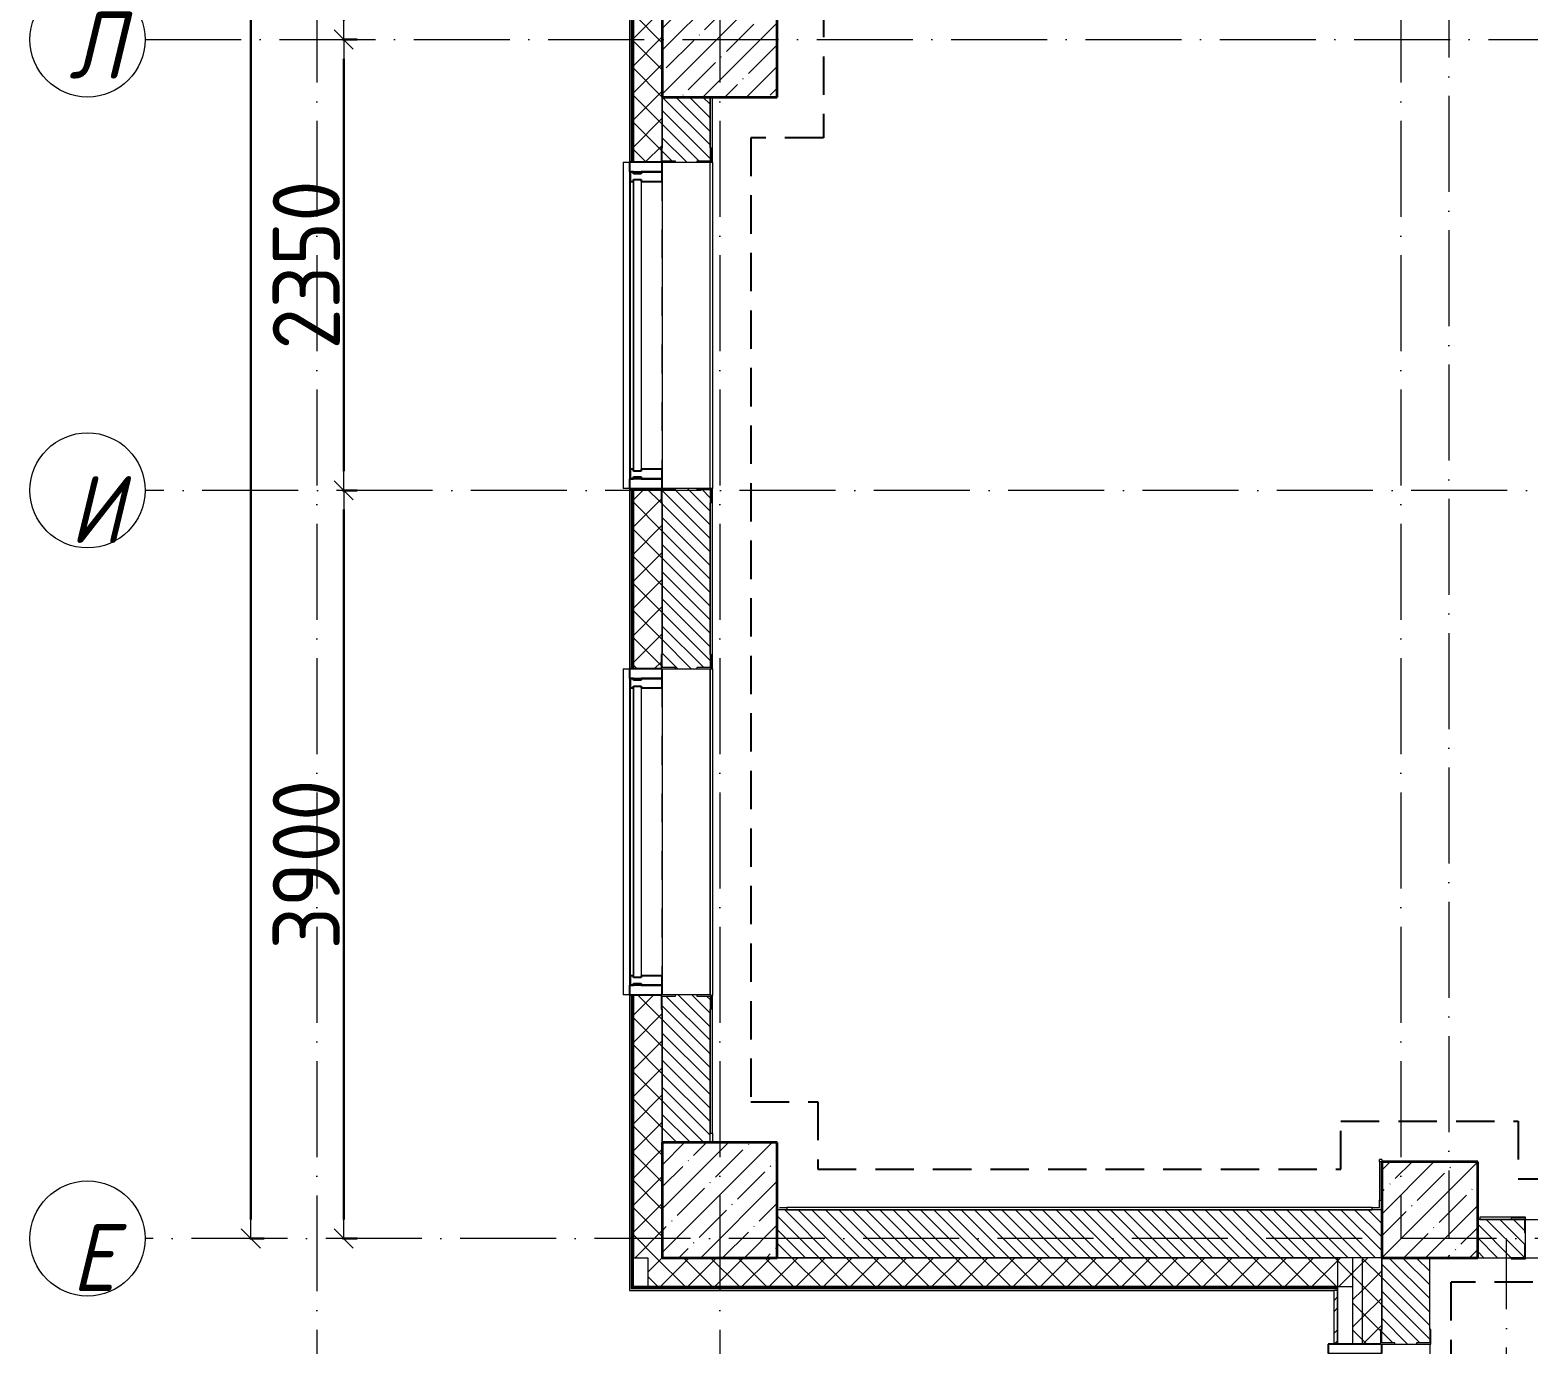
# Model space of a CAD drawing. Header units: millimetres. Extents: x -213536 to 1564669, y 70501 to 942238.
# Drawn here: x -140812 to -133005, y 121683 to 128533 of the extents above; entities that cross this region are included whole.
import ezdxf

# ---------------------------------------------------------------- set-up
doc = ezdxf.new("R2010")
doc.units = ezdxf.units.MM
for name, pattern in [('50_200_ШТРИХ_1Т_ш5_п1_п1_', [700, 500, -100, 0, -100]), ('Штрих короткий', [300, 150, -150]), ('Штриховая _2 мм - 1 мм_', [300, 200, -100])]:
    doc.linetypes.add(name, pattern=pattern)
for name, color, linetype, lineweight in [('0-1', 7, 'Continuous', 5), ('0-2', 7, 'Continuous', 9), ('Импосты витража', 7, 'Continuous', 9), ('Импосты витража-1', 7, 'Continuous', 25), ('Несущие колонны', 7, 'Continuous', 9), ('Несущие колонны-1', 7, 'Continuous', 35), ('Обобщенные модели', 7, 'Continuous', 9), ('Общие ребра', 7, 'Continuous', 9), ('Окна', 7, 'Continuous', 9), ('Оси', 7, 'Continuous', 9), ('Оси-1', 7, 'Continuous', 20), ('Оси-2', 7, '50_200_ШТРИХ_1Т_ш5_п1_п1_', 9), ('Остекление-1', 7, 'Continuous', 9), ('Перемычка-1', 7, 'Штрих короткий', 9), ('Размеры', 7, 'Continuous', 15), ('Стены', 7, 'Continuous', 9), ('Стены-1', 7, 'Continuous', 13), ('Штриховка разреза-1', 7, 'Continuous', 9)]:
    doc.layers.add(name, color=color, linetype=linetype, lineweight=lineweight)
doc.layers.add('СТ-1_1', color=7, linetype='Штриховая _2 мм - 1 мм_', lineweight=90, true_color=0x888888)
doc.layers.get('0-2').off()
doc.styles.add('ISOCPEUR_I_1', font='isocpeui.ttf', dxfattribs={"width": 0.85, "height": 2.5})
doc.styles.add('СПДС', font='isocpeur.ttf', dxfattribs={"width": 0.9})
doc.dimstyles.new('Размера А3', dxfattribs={"dimtxt": 200, "dimasz": 100, "dimexe": 70, "dimexo": 100, "dimgap": 20, "dimtad": 1, "dimdec": 0, "dimrnd": 10, "dimzin": 0, "dimdsep": 46, "dimtxsty": 'СПДС', "dimblk": 'ARROWHEAD_6', "dimcen": 1, "dimclrd": 256, "dimclre": 256, "dimclrt": 256, "dimazin": 0, "dimtfac": 1, "dimtdec": 0, "dimtmove": 2, "dimatfit": 3, "dimfxl": 1, "dimtolj": 1, "dimtzin": 0, "dimarcsym": 0})
pattern_1 = [(135, (0, 0), (-35.35534, -35.35534), [])]
pattern_2 = [(45, (0, 0), (-70.71068, 70.71068), []), (135, (0, 0), (-70.71068, -70.71068), [])]

# ---------------------------------------------------------------- blocks, each defined once
blk = doc.blocks.new('BSC_Колонна _Прямоугольная - 600х600-V11-АИ2_02_План отделки стен 2-го этажа _Часть 2_')
at = {"layer": 'Несущие колонны'}
h = blk.add_hatch(dxfattribs=at)
h.set_pattern_fill('FP_18', color=256, style=0, pattern_type=2)
h.set_pattern_definition([(45, (-73400, -20500), (-114.04925, 114.04925), []), (45, (-73285.95, -20500), (-114.04925, 114.04925), [201.613, -40.323, 3.353, -36.97])])
h.paths.add_polyline_path([(-300, -300), (300, -300), (300, 300), (-300, 300)], flags=0)
at = {"layer": 'Несущие колонны-1'}
for p, q in [((300, 300), (-300, 300)), ((-300, 300), (-300, -300)), ((300, -300), (300, 300)), ((-300, -300), (300, -300))]:
    blk.add_line(p, q, dxfattribs=at)
blk = doc.blocks.new('BSC_Колонна _Прямоугольная - 600х600-V78-АИ2_02_План отделки стен 2-го этажа _Часть 2_')
at = {"layer": 'Несущие колонны'}
h = blk.add_hatch(dxfattribs=at)
h.set_pattern_fill('FP_88', color=256, style=0, pattern_type=2)
h.set_pattern_definition([(45, (-73400, -14450), (-114.04925, 114.04925), []), (45, (-73285.95, -14450), (-114.04925, 114.04925), [201.613, -40.323, 3.353, -36.97])])
h.paths.add_polyline_path([(-300, -300), (300, -300), (300, 300), (-300, 300), (-300, -96.5)], flags=0)
at = {"layer": 'Несущие колонны-1'}
for p, q in [((300, 300), (-300, 300)), ((-300, 300), (-300, -300)), ((300, -300), (300, 300)), ((-300, -300), (300, -300))]:
    blk.add_line(p, q, dxfattribs=at)
blk = doc.blocks.new('Проем_Дверь_Прямоугольный - 2000х2100h_дверные проемы-35108745-АИ2_02_План отделки стен 2-го этажа _Часть 2_')
at = {"layer": 'Перемычка-1'}
for p, q in [((1000, 100), (-1000, 100)), ((1000, -100), (-1000, -100))]:
    blk.add_line(p, q, dxfattribs=at)
blk = doc.blocks.new('BSC_Колонна _Прямоугольная - 500х500-V146-АИ2_02_План отделки стен 2-го этажа _Часть 2_')
at = {"layer": 'Несущие колонны'}
h = blk.add_hatch(dxfattribs=at)
h.set_pattern_fill('FP_147', color=256, style=0, pattern_type=2)
h.set_pattern_definition([(45, (-77100, -14400), (-114.04925, 114.04925), []), (45, (-76985.95, -14400), (-114.04925, 114.04925), [201.613, -40.323, 3.353, -36.97])])
h.paths.add_polyline_path([(-250, -250), (250, -250), (250, 250), (-250, 250), (-250, -46.5)], flags=0)
at = {"layer": 'Несущие колонны-1'}
for p, q in [((250, 250), (-250, 250)), ((-250, 250), (-250, -250)), ((250, -250), (250, 250)), ((-250, -250), (250, -250))]:
    blk.add_line(p, q, dxfattribs=at)
blk = doc.blocks.new('Проем_Дверь_Прямоугольный - 1800х2700h_оконные проемы-25805030-АИ2_02_План отделки стен 2-го этажа _Часть 2_')
at = {"layer": 'Перемычка-1'}
for p, q in [((900, 125), (-900, 125)), ((900, -125), (-900, -125))]:
    blk.add_line(p, q, dxfattribs=at)
blk = doc.blocks.new('Прямоугольный импост - Откос НВФ_50х280 мм-25993838-АИ2_02_План отделки стен 2-го этажа _Часть 2_')
at = {"layer": 'Импосты витража-1'}
for p, q in [((0, 130), (-50, 130)), ((-50, 130), (-50, -150)), ((0, -144), (0, 130)), ((-50, -150), (0, -150))]:
    blk.add_line(p, q, dxfattribs=at)
blk = doc.blocks.new('Прямоугольный импост - Откос СФТК_50х170 мм-26914083-АИ2_02_План отделки стен 2-го этажа _Часть 2_')
at = {"layer": 'Импосты витража-1'}
for p, q in [((0, 20), (-50, 20)), ((-50, 20), (-50, -150)), ((0, -144), (0, 20)), ((-50, -150), (0, -150))]:
    blk.add_line(p, q, dxfattribs=at)
blk = doc.blocks.new('PNS_Панель прямоугольная1 - Нр_Стекло - 40мм-26230645-АИ2_02_План отделки стен 2-го этажа _Часть 2_')
at = {"layer": 'Остекление-1'}
for p, q in [((-750, 40), (750, 40)), ((-760, 0), (760, 0)), ((750, 0), (-750, 0))]:
    blk.add_line(p, q, dxfattribs=at)
blk = doc.blocks.new('Прямоугольный импост - Откос СФТК_50х170 мм-26840925-АИ2_02_План отделки стен 2-го этажа _Часть 2_')
at = {"layer": 'Импосты витража-1'}
for p, q in [((-50, 20), (0, 20)), ((-50, -150), (-50, 20)), ((0, 20), (0, -144)), ((0, -150), (-50, -150))]:
    blk.add_line(p, q, dxfattribs=at)
blk = doc.blocks.new('Прямоугольный импост - Импост структурный с накладкой - 150мм-26230549-АИ2_02_План отделки стен 2-го этажа _Часть 2_')
at = {"layer": 'Импосты витража'}
for p, q in [((72933, 43280), (72933, 41780)), ((73100, 43280), (73100, 41780))]:
    blk.add_line(p, q, dxfattribs=at)
blk = doc.blocks.new('Прямоугольный импост - Импост структурный с накладкой - 150мм-V172-АИ2_02_План отделки стен 2-го этажа _Часть 2_')
at = {"layer": 'Импосты витража-1'}
for p, q in [((-25, 0), (-25, 17)), ((-25, 17), (25, 17)), ((-15, 0), (-25, 0)), ((-15, -40), (-15, 0)), ((25, 0), (15, 0)), ((15, 0), (15, -40)), ((25, 17), (25, 0)), ((-25, -150), (-25, -40)), ((-25, -40), (-15, -40)), ((15, -40), (25, -40)), ((25, -40), (25, -150)), ((25, -150), (-25, -150))]:
    blk.add_line(p, q, dxfattribs=at)
blk = doc.blocks.new('Проем_Дверь_Прямоугольный - 1700х2700h_витражные проемы-27141001-АИ2_02_План отделки стен 2-го этажа _Часть 2_')
at = {"layer": 'Перемычка-1'}
for p, q in [((850, 125), (-850, 125)), ((850, -125), (-850, -125))]:
    blk.add_line(p, q, dxfattribs=at)
blk = doc.blocks.new('Фахверк_СКБ_Уголок - 250_2700-27497298-АИ2_02_План отделки стен 2-го этажа _Часть 2_')
at = {"layer": 'Обобщенные модели'}
for p, q in [((200, 181), (125, 181)), ((125, 181), (125, 106)), ((131, 106), (131, 175)), ((131, 175), (200, 175)), ((200, 175), (200, 181)), ((125, 106), (131, 106)), ((131, -6), (125, -6)), ((125, -6), (125, -81)), ((131, -75), (131, -6)), ((200, -75), (131, -75)), ((200, -81), (200, -75)), ((125, -81), (200, -81))]:
    blk.add_line(p, q, dxfattribs=at)
blk = doc.blocks.new('Фахверк_СКБ_Уголок - 200_3380-28509457-АИ2_02_План отделки стен 2-го этажа _Часть 2_')
at = {"layer": 'Обобщенные модели'}
for p, q in [((200, 156), (125, 156)), ((125, 156), (125, 81)), ((125, 81), (131, 81)), ((131, 81), (131, 150)), ((131, 150), (200, 150)), ((200, 150), (200, 156)), ((131, 19), (125, 19)), ((125, 19), (125, -56)), ((131, -50), (131, 19)), ((125, -56), (200, -56)), ((200, -50), (131, -50)), ((200, -56), (200, -50))]:
    blk.add_line(p, q, dxfattribs=at)
blk = doc.blocks.new('Отлив_СКБ - Отлив витража_СФТК-31883956-АИ2_02_План отделки стен 2-го этажа _Часть 2_')
at = {"layer": 'Окна'}
for p, q in [((0, 3), (0, 37)), ((1700, 37), (0, 37)), ((50, 2), (1650, 2)), ((1700, 37), (1700, 3))]:
    blk.add_line(p, q, dxfattribs=at)
blk = doc.blocks.new('0125-Р-ОО-Ш2-АР-о_23_10_2024_rvt-1-АИ2_02_План отделки стен 2-го этажа _Часть 2_')
at = {"layer": 'Штриховка разреза-1'}
h = blk.add_hatch(dxfattribs=at)
h.set_pattern_fill('FP_81', color=256, style=0, pattern_type=2)
h.set_pattern_definition(pattern_2)
h.paths.add_polyline_path([(73025, 14150), (73100, 14150), (73100, 15445), (73094, 15445), (73094, 15520), (72950, 15520), (72950, 14150)], flags=0)
h.paths.add_polyline_path([(73094, 17220), (73094, 17295), (73100, 17295), (73100, 18085), (73094, 18085), (73094, 18160), (72950, 18160), (72950, 17220)], flags=0)
h.paths.add_polyline_path([(73094, 19860), (73094, 19935), (73100, 19935), (73100, 21325), (73094, 21325), (73094, 21400), (72950, 21400), (72950, 19860)], flags=0)
h.paths.add_polyline_path([(73094, 23100), (73094, 23175), (73100, 23175), (73100, 23965), (73094, 23965), (73094, 24040), (72950, 24040), (72950, 23100)], flags=0)
h.paths.add_polyline_path([(72950, 25740), (73094, 25740), (73094, 25815), (73100, 25815), (73100, 27205), (73094, 27205), (73094, 27280), (72950, 27280), (72950, 26366)], flags=0)
h.paths.add_polyline_path([(73094, 28980), (73094, 29055), (73100, 29055), (73100, 29845), (73094, 29845), (73094, 29920), (72950, 29920), (72950, 28980)], flags=0)
h.paths.add_polyline_path([(73094, 31620), (73094, 31695), (73100, 31695), (73100, 33085), (73094, 33085), (73094, 33160), (72950, 33160), (72950, 31620)], flags=0)
h.paths.add_polyline_path([(73094, 34860), (73094, 34935), (73100, 34935), (73100, 35725), (73094, 35725), (73094, 35800), (72950, 35800), (72950, 34860)], flags=0)
h.paths.add_polyline_path([(73094, 37500), (73094, 37575), (73100, 37575), (73100, 38965), (73094, 38965), (73094, 39040), (72950, 39040), (72950, 37500)], flags=0)
h.paths.add_polyline_path([(72950, 40740), (73094, 40740), (73094, 40815), (73100, 40815), (73100, 41605), (73094, 41605), (73094, 41680), (72950, 41680), (72950, 40746)], flags=0)
h.paths.add_polyline_path([(73094, 43380), (73094, 43455), (73100, 43455), (73100, 44900), (72950, 44900), (72950, 43380)], flags=0)
h = blk.add_hatch(dxfattribs=at)
h.set_pattern_fill('FP_2', color=256, style=0, pattern_type=2)
h.set_pattern_definition(pattern_1)
h.paths.add_polyline_path([(73310.4, 14750), (73350, 14750), (73350, 15514), (73281, 15514), (73281, 15520), (73169, 15520), (73169, 15514), (73100, 15514), (73100, 14750), (73169, 14750)], flags=0)
h.paths.add_polyline_path([(73169, 17220), (73281, 17220), (73281, 17226), (73350, 17226), (73350, 18154), (73281, 18154), (73281, 18160), (73169, 18160), (73169, 18154), (73100, 18154), (73100, 17226), (73169, 17226)], flags=0)
h.paths.add_polyline_path([(73281, 19860), (73281, 19866), (73350, 19866), (73350, 20200), (73100, 20200), (73100, 19866), (73169, 19866), (73169, 19860)], flags=0)
h = blk.add_hatch(dxfattribs=at)
h.set_pattern_fill('FP_2', color=256, style=0, pattern_type=2)
h.set_pattern_definition(pattern_1)
h.paths.add_polyline_path([(76620, 14150), (76850, 14150), (76850, 14400), (73700, 14400), (73700, 14150), (76572.4, 14150)], flags=0)
h = blk.add_hatch(dxfattribs=at)
h.set_pattern_fill('FP_2', color=256, style=0, pattern_type=2)
h.set_pattern_definition(pattern_1)
h.paths.add_polyline_path([(79834.4, 14150), (79850, 14150), (79850, 14350), (79606, 14350), (79606, 14281), (79600, 14281), (79600, 14219), (79606, 14219), (79606, 14150), (79675, 14150)], flags=0)
h.paths.add_polyline_path([(77525, 14150), (77594, 14150), (77594, 14219), (77600, 14219), (77600, 14281), (77594, 14281), (77594, 14350), (77350, 14350), (77350, 14150)], flags=0)
h = blk.add_hatch(dxfattribs=at)
h.set_pattern_fill('FP_81', color=256, style=0, pattern_type=2)
h.set_pattern_definition(pattern_2)
h.paths.add_polyline_path([(76700, 14000), (76700, 14150), (73025, 14150), (73025, 14000), (76572.4, 14000)], flags=0)
h = blk.add_hatch(dxfattribs=at)
h.set_pattern_fill('FP_81', color=256, style=0, pattern_type=2)
h.set_pattern_definition(pattern_2)
h.paths.add_polyline_path([(76750, 11300), (76750, 11900), (76700, 11900), (76700, 11300)], flags=0)
h.paths.add_polyline_path([(76750, 13700), (76750, 14150), (76700, 14150), (76700, 13700)], flags=0)
h = blk.add_hatch(dxfattribs=at)
h.set_pattern_fill('FP_81', color=256, style=0, pattern_type=2)
h.set_pattern_definition(pattern_2)
h.paths.add_polyline_path([(76850, 11300), (76850, 11825), (76844, 11825), (76844, 11900), (76750, 11900), (76750, 11300)], flags=0)
h.paths.add_polyline_path([(76750, 13700), (76844, 13700), (76844, 13775), (76850, 13775), (76850, 14150), (76750, 14150), (76750, 13891.5)], flags=0)
h = blk.add_hatch(dxfattribs=at)
h.set_pattern_fill('FP_2', color=256, style=0, pattern_type=2)
h.set_pattern_definition(pattern_1)
h.paths.add_polyline_path([(77038.4, 11300), (77100, 11300), (77100, 11894), (77031, 11894), (77031, 11900), (76919, 11900), (76919, 11894), (76850, 11894), (76850, 11300)], flags=0)
h.paths.add_polyline_path([(77031, 13700), (77031, 13706), (77100, 13706), (77100, 14150), (76850, 14150), (76850, 13706), (76919, 13706), (76919, 13700)], flags=0)
h = blk.add_hatch(dxfattribs=at)
h.set_pattern_fill('FP_80', color=256, style=0, pattern_type=2)
h.set_pattern_definition([(45, (0, 0), (-85.53659, 85.53659), []), (45, (57.02, 0), (-85.53659, 85.53659), [])])
h.paths.add_polyline_path([(76600, 11530), (76620, 11530), (76620, 11900), (76600, 11900), (76600, 11550)], flags=0)
h.paths.add_polyline_path([(76620, 13700), (76620, 13980), (76600, 13980), (76600, 13700)], flags=0)
at = {"layer": 'Общие ребра'}
for p, q in [((72938, 21400), (72938, 19860)), ((72943, 21400), (72943, 19860)), ((72950, 21400), (72950, 19860)), ((72950, 19860), (72950, 21400)), ((73100, 19935), (73100, 20200)), ((73100, 20200), (73100, 19935)), ((72938, 18160), (72938, 17220)), ((72943, 18160), (72943, 17220)), ((72950, 18160), (72950, 17220)), ((72950, 17220), (72950, 18160)), ((73100, 17295), (73100, 18085)), ((73100, 18085), (73100, 17295)), ((72938, 15520), (72938, 13988)), ((72943, 15520), (72943, 13993)), ((72950, 15520), (72950, 14150)), ((72950, 14150), (72950, 15520)), ((73100, 14750), (73100, 15445)), ((73100, 15445), (73100, 14750)), ((76700, 14150), (76620, 14150)), ((76700, 13700), (76700, 14150)), ((76750, 14150), (76700, 14150)), ((76850, 14150), (76750, 14150)), ((76750, 13700), (76750, 14150)), ((76850, 14150), (76850, 13775)), ((76850, 13775), (76850, 14150)), ((72943, 13988), (72938, 13988)), ((72950, 13993), (72943, 13993)), ((72950, 13988), (72943, 13988)), ((76620, 13993), (72950, 13993)), ((76620, 13988), (72950, 13988)), ((76620, 13980), (76600, 13980)), ((76620, 13700), (76620, 13980)), ((76620, 13980), (76620, 13700))]:
    blk.add_line(p, q, dxfattribs=at)
at = {"layer": 'Стены'}
for p, q in [((73350, 17220), (73350, 15520)), ((77100, 13700), (77100, 11900))]:
    blk.add_line(p, q, dxfattribs=at)
at = {"layer": 'Стены-1'}
for p, q in [((72930, 21400), (72930, 19860)), ((73350, 19935), (73350, 20200)), ((72930, 19860), (72950, 19860)), ((72950, 19860), (73094, 19860)), ((73169, 19860), (73281, 19860)), ((72950, 18160), (72930, 18160)), ((72930, 18160), (72930, 17220)), ((73094, 18160), (72950, 18160)), ((73281, 18160), (73169, 18160)), ((73350, 17295), (73350, 18085)), ((72930, 17220), (72950, 17220)), ((72950, 17220), (73094, 17220)), ((73169, 17220), (73281, 17220)), ((72950, 15520), (72930, 15520)), ((72930, 15520), (72930, 13980)), ((73094, 15520), (72950, 15520)), ((73281, 15520), (73169, 15520)), ((73350, 14750), (73350, 15445)), ((76850, 14400), (73700, 14400)), ((77525, 14350), (77350, 14350)), ((77600, 14219), (77600, 14281)), ((72950, 14150), (73025, 14150)), ((72950, 14000), (72950, 14150)), ((73025, 14150), (73025, 14000)), ((73700, 14150), (76620, 14150)), ((76700, 14150), (73700, 14150)), ((76620, 14150), (76620, 13980)), ((76700, 14000), (76700, 14150)), ((77100, 13775), (77100, 14150)), ((77350, 14150), (77525, 14150)), ((72930, 13980), (72938, 13980)), ((72938, 13980), (72950, 13980)), ((76620, 14000), (72950, 14000)), ((72950, 13980), (76600, 13980)), ((73025, 14000), (76700, 14000)), ((76600, 13980), (76600, 13700)), ((76620, 13980), (76620, 14000)), ((76600, 13700), (76620, 13700)), ((76620, 13700), (76844, 13700)), ((76919, 13700), (77031, 13700))]:
    blk.add_line(p, q, dxfattribs=at)
at = {"layer": '0-2'}
for name, p in [('BSC_Колонна _Прямоугольная - 600х600-V11-АИ2_02_План отделки стен 2-го этажа _Часть 2_', (73400, 20500)), ('Прямоугольный импост - Импост структурный с накладкой - 150мм-26230549-АИ2_02_План отделки стен 2-го этажа _Часть 2_', (0, -23520)), ('Прямоугольный импост - Импост структурный с накладкой - 150мм-26230549-АИ2_02_План отделки стен 2-го этажа _Часть 2_', (0, -26160)), ('BSC_Колонна _Прямоугольная - 600х600-V78-АИ2_02_План отделки стен 2-го этажа _Часть 2_', (73400, 14450)), ('BSC_Колонна _Прямоугольная - 500х500-V146-АИ2_02_План отделки стен 2-го этажа _Часть 2_', (77100, 14400))]:
    blk.add_blockref(name, p, dxfattribs=at)
for name, p, rotation in [('Фахверк_СКБ_Уголок - 250_2700-27497298-АИ2_02_План отделки стен 2-го этажа _Часть 2_', (73275, 19735), 89.99999999999991), ('Отлив_СКБ - Отлив витража_СФТК-31883956-АИ2_02_План отделки стен 2-го этажа _Часть 2_', (72933, 18160), 90), ('Прямоугольный импост - Откос СФТК_50х170 мм-26914083-АИ2_02_План отделки стен 2-го этажа _Часть 2_', (72950, 19860), 90), ('Проем_Дверь_Прямоугольный - 1700х2700h_витражные проемы-27141001-АИ2_02_План отделки стен 2-го этажа _Часть 2_', (73225, 19010), 269.9999999999999), ('PNS_Панель прямоугольная1 - Нр_Стекло - 40мм-26230645-АИ2_02_План отделки стен 2-го этажа _Часть 2_', (72950, 19010), 270), ('Фахверк_СКБ_Уголок - 250_2700-27497298-АИ2_02_План отделки стен 2-го этажа _Часть 2_', (73175, 18285), 269.9999999999999), ('Фахверк_СКБ_Уголок - 250_2700-27497298-АИ2_02_План отделки стен 2-го этажа _Часть 2_', (73275, 17095), 89.99999999999991), ('Отлив_СКБ - Отлив витража_СФТК-31883956-АИ2_02_План отделки стен 2-го этажа _Часть 2_', (72933, 15520), 90), ('Прямоугольный импост - Откос СФТК_50х170 мм-26914083-АИ2_02_План отделки стен 2-го этажа _Часть 2_', (72950, 17220), 90), ('Проем_Дверь_Прямоугольный - 1700х2700h_витражные проемы-27141001-АИ2_02_План отделки стен 2-го этажа _Часть 2_', (73225, 16370), 269.9999999999999), ('PNS_Панель прямоугольная1 - Нр_Стекло - 40мм-26230645-АИ2_02_План отделки стен 2-го этажа _Часть 2_', (72950, 16370), 270), ('Фахверк_СКБ_Уголок - 250_2700-27497298-АИ2_02_План отделки стен 2-го этажа _Часть 2_', (73175, 15645), 269.9999999999999), ('Фахверк_СКБ_Уголок - 200_3380-28509457-АИ2_02_План отделки стен 2-го этажа _Часть 2_', (77725, 14300), 180), ('Проем_Дверь_Прямоугольный - 2000х2100h_дверные проемы-35108745-АИ2_02_План отделки стен 2-го этажа _Часть 2_', (78600, 14250), 180), ('Фахверк_СКБ_Уголок - 250_2700-27497298-АИ2_02_План отделки стен 2-го этажа _Часть 2_', (77025, 13575), 89.99999999999991), ('Прямоугольный импост - Откос НВФ_50х280 мм-25993838-АИ2_02_План отделки стен 2-го этажа _Часть 2_', (76700, 13700), 89.99999999999659), ('Проем_Дверь_Прямоугольный - 1800х2700h_оконные проемы-25805030-АИ2_02_План отделки стен 2-го этажа _Часть 2_', (76975, 12800), 269.9999999999999)]:
    blk.add_blockref(name, p, dxfattribs=dict(at, rotation=rotation))
at = {"layer": '0-2', "extrusion": (0, 0, -1), "rotation": 270}
for name, p in [('Прямоугольный импост - Импост структурный с накладкой - 150мм-V172-АИ2_02_План отделки стен 2-го этажа _Часть 2_', (-72950, 19785)), ('Прямоугольный импост - Откос СФТК_50х170 мм-26840925-АИ2_02_План отделки стен 2-го этажа _Часть 2_', (-72950, 18160)), ('Прямоугольный импост - Импост структурный с накладкой - 150мм-V172-АИ2_02_План отделки стен 2-го этажа _Часть 2_', (-72950, 18235)), ('Прямоугольный импост - Импост структурный с накладкой - 150мм-V172-АИ2_02_План отделки стен 2-го этажа _Часть 2_', (-72950, 17145)), ('Прямоугольный импост - Импост структурный с накладкой - 150мм-V172-АИ2_02_План отделки стен 2-го этажа _Часть 2_', (-72950, 15595)), ('Прямоугольный импост - Откос СФТК_50х170 мм-26840925-АИ2_02_План отделки стен 2-го этажа _Часть 2_', (-72950, 15520))]:
    blk.add_blockref(name, p, dxfattribs=at)
blk = doc.blocks.new('Ось сетки - Круг_Ø6_00__ISO-2_5_0_9K_-16731441-АИ2_02_План отделки стен 2-го этажа _Часть 2_')
at = {"layer": 'Оси-1'}
blk.add_circle((0, 0), 3, dxfattribs=at)
blk = doc.blocks.new('ARROWHEAD_6')
at = {"color": 0, "linetype": 'Continuous'}
for p, q in [((0, 0), (-1, 0)), ((-0.5, -0.5), (0.5, 0.5))]:
    blk.add_line(p, q, dxfattribs=at)
blk = doc.blocks.new('*D3368')
at = {"layer": 'Defpoints', "color": 0, "transparency": 16777216}
for p in [(277579.9, 230965.2), (277685.9, 230965.2), (277579.9, 227065.2)]:
    blk.add_point(p, dxfattribs=at)
at = {"layer": 'Размеры', "lineweight": -2, "transparency": 16777216}
for p, q in [((277679.9, 230965.2), (277755.9, 230965.2)), ((277685.9, 227165.2), (277685.9, 230865.2)), ((277679.9, 227065.2), (277755.9, 227065.2))]:
    blk.add_line(p, q, dxfattribs=at)
at = {"layer": 'Размеры', "lineweight": -2, "transparency": 16777216, "xscale": 100, "yscale": 100, "zscale": 100}
for p, rotation in [((277685.9, 230965.2), 90), ((277685.9, 227065.2), 270)]:
    blk.add_blockref('ARROWHEAD_6', p, dxfattribs=dict(at, rotation=rotation))
at = {"layer": 'Размеры', "lineweight": 25, "transparency": 16777216, "insert": (277490.9, 229015.2), "char_height": 350, "width": 2.488, "attachment_point": 5, "rotation": 90, "style": 'СПДС'}
blk.add_mtext('\\A1;3900', dxfattribs=at)
blk = doc.blocks.new('*D3369')
at = {"layer": 'Defpoints', "color": 0, "transparency": 16777216}
for p in [(277579.9, 233315.2), (277685.9, 233315.2), (277579.9, 230965.2)]:
    blk.add_point(p, dxfattribs=at)
at = {"layer": 'Размеры', "lineweight": -2, "transparency": 16777216}
for p, q in [((277679.9, 233315.2), (277755.9, 233315.2)), ((277685.9, 231065.2), (277685.9, 233215.2)), ((277679.9, 230965.2), (277755.9, 230965.2))]:
    blk.add_line(p, q, dxfattribs=at)
at = {"layer": 'Размеры', "lineweight": -2, "transparency": 16777216, "xscale": 100, "yscale": 100, "zscale": 100}
for p, rotation in [((277685.9, 233315.2), 90), ((277685.9, 230965.2), 270)]:
    blk.add_blockref('ARROWHEAD_6', p, dxfattribs=dict(at, rotation=rotation))
at = {"layer": 'Размеры', "lineweight": 25, "transparency": 16777216, "insert": (277490.9, 232140.2), "char_height": 350, "width": 2.488, "attachment_point": 5, "rotation": 90, "style": 'СПДС'}
blk.add_mtext('\\A1;2350', dxfattribs=at)
blk = doc.blocks.new('*D3370')
at = {"layer": 'Defpoints', "color": 0, "transparency": 16777216}
for p in [(277579.9, 239315.2), (277685.9, 239315.2), (277579.9, 233315.2)]:
    blk.add_point(p, dxfattribs=at)
at = {"layer": 'Размеры', "lineweight": -2, "transparency": 16777216}
for p, q in [((277679.9, 239315.2), (277755.9, 239315.2)), ((277685.9, 233415.2), (277685.9, 239215.2)), ((277679.9, 233315.2), (277755.9, 233315.2))]:
    blk.add_line(p, q, dxfattribs=at)
at = {"layer": 'Размеры', "lineweight": -2, "transparency": 16777216, "xscale": 100, "yscale": 100, "zscale": 100}
for p, rotation in [((277685.9, 239315.2), 90), ((277685.9, 233315.2), 270)]:
    blk.add_blockref('ARROWHEAD_6', p, dxfattribs=dict(at, rotation=rotation))
at = {"layer": 'Размеры', "lineweight": 25, "transparency": 16777216, "insert": (277490.9, 236315.2), "char_height": 350, "width": 2.488, "attachment_point": 5, "rotation": 90, "style": 'СПДС'}
blk.add_mtext('\\A1;6000', dxfattribs=at)
blk = doc.blocks.new('*D3373')
at = {"layer": 'Defpoints', "color": 0, "transparency": 16777216}
for p in [(277096.1, 251315.2), (277202.2, 251315.2), (277096.1, 227065.2)]:
    blk.add_point(p, dxfattribs=at)
at = {"layer": 'Размеры', "lineweight": -2, "transparency": 16777216}
for p, q in [((277196.1, 251315.2), (277272.2, 251315.2)), ((277202.2, 227165.2), (277202.2, 251215.2)), ((277196.1, 227065.2), (277272.2, 227065.2))]:
    blk.add_line(p, q, dxfattribs=at)
at = {"layer": 'Размеры', "lineweight": -2, "transparency": 16777216, "xscale": 100, "yscale": 100, "zscale": 100}
for p, rotation in [((277202.2, 251315.2), 90), ((277202.2, 227065.2), 270)]:
    blk.add_blockref('ARROWHEAD_6', p, dxfattribs=dict(at, rotation=rotation))
at = {"layer": 'Размеры', "lineweight": 25, "transparency": 16777216, "insert": (277007.2, 239190.2), "char_height": 350, "width": 3.186, "attachment_point": 5, "rotation": 90, "style": 'СПДС'}
blk.add_mtext('\\A1;24250', dxfattribs=at)
blk = doc.blocks.new('Оси1')
at = {"layer": 'Оси-2'}
for p, q in [((277545.6, 264395.4), (277545.6, 211864.5)), ((279645.6, 264395.4), (279645.6, 211864.5)), ((283195.6, 264395.4), (283195.6, 227065.2)), ((283445.6, 263125.4), (283445.6, 227065.2)), ((276650.9, 233315.2), (297695.6, 233315.2)), ((312453.9, 230965.2), (276650.9, 230965.2)), ((297695.6, 227065.2), (276650.9, 227065.2)), ((283745.6, 210594.5), (283745.6, 227065.2))]:
    blk.add_line(p, q, dxfattribs=at)
at = {"layer": 'Оси-1', "xscale": 99.99999999999993, "yscale": 99.99999999999993, "zscale": 99.99999999999993}
for p, rotation in [((276350.9, 233315.2), 269.9999999999995), ((276350.9, 230965.2), 89.99999999999982), ((276350.9, 227065.2), 89.9999999999998)]:
    blk.add_blockref('Ось сетки - Круг_Ø6_00__ISO-2_5_0_9K_-16731441-АИ2_02_План отделки стен 2-го этажа _Часть 2_', p, dxfattribs=dict(at, rotation=rotation))
at = {"layer": 'Оси', "char_height": 350, "attachment_point": 1, "style": 'ISOCPEUR_I_1'}
for s, insert, width in [('\\fISOCPEUR|b0|i1|c204|p34|;\\W.9;Л', (276253, 233461.9), 223.671), ('\\fISOCPEUR|b0|i1|c204|p34|;\\W.9;И', (276258.1, 231041.3), 223.671), ('\\fISOCPEUR|b0|i1|c204|p34|;\\W.9;Е', (276267.1, 227141.3), 202.025)]:
    blk.add_mtext(s, dxfattribs=dict(at, insert=insert, width=width))
at = {"layer": 'Размеры', "lineweight": 25}
for base, p1, p2, picture, middle in [((277202.2, 251315.2), (277096.1, 227065.2), (277096.1, 251315.2), '*D3373', (277007.2, 239190.2)), ((277685.9, 239315.2), (277579.9, 233315.2), (277579.9, 239315.2), '*D3370', (277490.9, 236315.2)), ((277685.9, 233315.2), (277579.9, 230965.2), (277579.9, 233315.2), '*D3369', (277490.9, 232140.2)), ((277685.9, 230965.2), (277579.9, 227065.2), (277579.9, 230965.2), '*D3368', (277490.9, 229015.2))]:
    dim = blk.add_linear_dim(base=base, p1=p1, p2=p2, angle=90, dimstyle='Размера А3', override={"dimtxt": 350}, dxfattribs=at)
    dim.commit()
    dim.dimension.update_dxf_attribs({"geometry": picture, "text_midpoint": middle})

msp = doc.modelspace()

# ---------------------------------------------------------------- linework, layer by layer
at = {"layer": 'СТ-1_1', "lineweight": 25}
for p, q in [((-136677, 128994.8), (-136677, 127970.8)), ((-136677, 127970.8), (-137055.7, 127970.8)), ((-137055.7, 127970.8), (-137055.7, 122944.8)), ((-137055.7, 122944.8), (-136705.7, 122944.8)), ((-136705.7, 122944.8), (-136705.7, 122594.8)), ((-133979.7, 122594.8), (-133979.7, 122844.8)), ((-133979.7, 122844.8), (-133055.7, 122844.8)), ((-133055.7, 122844.8), (-133055.7, 122544.8)), ((-136705.7, 122594.8), (-133979.7, 122594.8)), ((-133055.7, 122544.8), (-130979.7, 122544.8)), ((-133405, 120005.3), (-133405, 122005.3)), ((-130879, 122005.3), (-133405, 122005.3))]:
    msp.add_line(p, q, dxfattribs=at)
at = {"layer": 'Стены'}
for p, q in [((-137267, 126142.8), (-137267, 127842.8)), ((-137255, 127842.8), (-137255, 126142.8)), ((-137267, 123502.8), (-137267, 125202.8)), ((-137255, 125202.8), (-137255, 123500.3)), ((-137255, 122782.8), (-137255, 122732.8)), ((-133767, 122644.8), (-133779, 122644.8)), ((-133779, 122632.8), (-133779, 122644.8)), ((-133767, 122644.8), (-133767, 122632.8)), ((-133779, 122394.8), (-133779, 122432.8)), ((-136905, 122394.8), (-136867, 122394.8)), ((-133817, 122394.8), (-133779, 122394.8))]:
    msp.add_line(p, q, dxfattribs=at)
at = {"layer": 'Стены-1'}
for p, q in [((-137267, 128182.8), (-137267, 127917.8)), ((-137255, 127842.8), (-137255, 128182.8)), ((-137261, 127842.8), (-137255, 127842.8)), ((-137255, 126142.8), (-137261, 126142.8)), ((-137255, 125202.8), (-137255, 126142.8)), ((-137267, 126067.8), (-137267, 125277.8)), ((-137261, 125202.8), (-137255, 125202.8)), ((-137255, 122782.8), (-137255, 123500.3)), ((-137267, 123427.8), (-137267, 122782.8)), ((-137267, 122782.8), (-137255, 122782.8)), ((-133767, 122632.8), (-133779, 122632.8)), ((-133779, 122632.8), (-133779, 122432.8)), ((-133779, 122432.8), (-133767, 122432.8)), ((-133817, 122394.8), (-136867, 122394.8)), ((-136867, 122394.8), (-136867, 122382.8)), ((-136867, 122382.8), (-133817, 122382.8)), ((-133817, 122382.8), (-133817, 122394.8)), ((-133017, 122344.8), (-133255, 122344.8)), ((-133255, 122344.8), (-133255, 122332.8)), ((-133017, 122338.8), (-133017, 122344.8)), ((-133255, 122332.8), (-133092, 122332.8))]:
    msp.add_line(p, q, dxfattribs=at)

# ---------------------------------------------------------------- block references
at = {"color": 2, "lineweight": 30}
msp.add_blockref('Оси1', (-416862.6, -104832.4), dxfattribs=at)
at = {"layer": '0-1'}
msp.add_blockref('0125-Р-ОО-Ш2-АР-о_23_10_2024_rvt-1-АИ2_02_План отделки стен 2-го этажа _Часть 2_', (-210617, 107982.8), dxfattribs=at)

doc.saveas('drawing.dxf')
